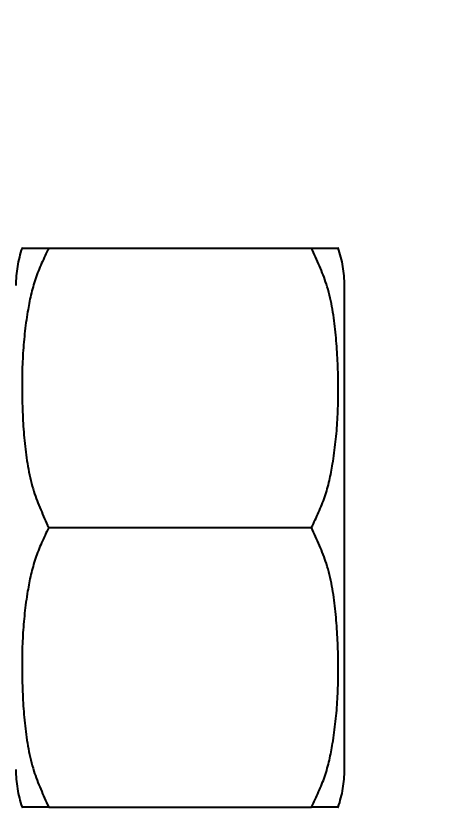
# Model space of a CAD drawing. Header units: metres. Extents: x 0 to 21025, y 0 to 14850.
# Drawn here: x 2351.56 to 2378.18, y 6315.86 to 6363.99 of the extents above; entities that cross this region are included whole.
import ezdxf

# ---------------------------------------------------------------- set-up
doc = ezdxf.new("R2010")
doc.units = ezdxf.units.M
doc.header["$LTSCALE"] = 25
doc.linetypes.add('HIDDEN2', pattern=[4.7625, 3.175, -1.5875])
doc.layers.add('18_COTAS', color=7, linetype='Continuous')
doc.layers.add('ST1', color=7, linetype='HIDDEN2')
doc.styles.add('ROMANS', font='ROMANS.SHX')
doc.dimstyles.new('25___1-25', dxfattribs={"dimscale": 25, "dimtxt": 2.5, "dimasz": 2, "dimexe": 1.5, "dimexo": 1, "dimgap": 0.5, "dimtad": 1, "dimzin": 12, "dimtxsty": 'ROMANS', "dimcen": 0, "dimclrd": 256, "dimclre": 256, "dimclrt": 3, "dimazin": 3, "dimtfac": 1, "dimtmove": 0, "dimatfit": 0, "dimfxl": 1, "dimlwd": -1, "dimlwe": -1, "dimarcsym": 0})

# ---------------------------------------------------------------- blocks, each defined once
blk = doc.blocks.new('*D13')
at = {"layer": '18_COTAS', "transparency": 16777216}
for p, q in [((2083.564, 6357.865), (2083.564, 7037.945)), ((6382.514, 6357.865), (6382.514, 7037.945)), ((2133.564, 7000.445), (6332.514, 7000.445))]:
    blk.add_line(p, q, dxfattribs=at)
for points in [[(2133.564, 7008.778), (2133.564, 6992.112), (2083.564, 7000.445)], [(6332.514, 7008.778), (6332.514, 6992.112), (6382.514, 7000.445)]]:
    blk.add_solid(points, dxfattribs=at)
at = {"layer": 'Defpoints', "color": 0, "transparency": 16777216}
for p in [(6382.514, 7000.445), (2083.564, 6332.865), (6382.514, 6332.865)]:
    blk.add_point(p, dxfattribs=at)
at = {"layer": '18_COTAS', "color": 3, "transparency": 16777216, "insert": (4233.039, 7050.147), "char_height": 62.5, "attachment_point": 5, "style": 'ROMANS'}
blk.add_mtext('4298,95', dxfattribs=at)

msp = doc.modelspace()

# ---------------------------------------------------------------- linework, layer by layer
at = {"layer": 'ST1'}
for p, q in [((2353.564, 6349.865), (2369.564, 6349.865)), ((2371.564, 6332.865), (2371.564, 6347.588)), ((2353.564, 6332.865), (2369.564, 6332.865)), ((2371.564, 6318.143), (2371.564, 6332.865)), ((2353.564, 6315.865), (2369.564, 6315.865))]:
    msp.add_line(p, q, dxfattribs=at)
for centre, start, end in [((2358.585, 6347.588), 161.0673, 180), ((2364.543, 6347.588), 0, 18.9585), ((2358.585, 6318.143), 180, 198.9585), ((2364.543, 6318.143), 341.0673, 0)]:
    msp.add_arc(centre, 7.021, start, end, dxfattribs=at)
for points, knots in [([(2351.944, 6349.865), (2351.944, 6349.865), (2351.9, 6349.865), (2352.043, 6349.865), (2352.455, 6349.865), (2353.127, 6349.865), (2353.55, 6349.865), (2353.564, 6349.865)], [0, 0, 0, 0, 0.000027, 0.352836, 0.709338, 0.990629, 1, 1, 1, 1]), ([(2353.564, 6349.865), (2353.272, 6349.25), (2352.68, 6348.003), (2352.208, 6345.781), (2351.947, 6343.304), (2351.923, 6340.564), (2352.077, 6337.807), (2352.505, 6335.177), (2353.233, 6333.588), (2353.564, 6332.865)], [0, 0, 0, 0, 0.114678, 0.232485, 0.388423, 0.5445, 0.705441, 0.865997, 1, 1, 1, 1]), ([(2369.564, 6332.865), (2369.856, 6333.481), (2370.449, 6334.728), (2370.92, 6336.949), (2371.182, 6339.426), (2371.205, 6342.167), (2371.051, 6344.924), (2370.623, 6347.554), (2369.895, 6349.143), (2369.564, 6349.865)], [0, 0, 0, 0, 0.114678, 0.232485, 0.388423, 0.5445, 0.705441, 0.865997, 1, 1, 1, 1]), ([(2369.564, 6349.865), (2369.953, 6349.865), (2370.744, 6349.865), (2371.08, 6349.865), (2371.228, 6349.865), (2371.184, 6349.865), (2371.184, 6349.865)], [0, 0, 0, 0, 0.323914, 0.6596195, 0.9996951, 1, 1, 1, 1]), ([(2353.564, 6332.865), (2353.272, 6332.25), (2352.68, 6331.003), (2352.208, 6328.781), (2351.947, 6326.304), (2351.923, 6323.564), (2352.077, 6320.807), (2352.505, 6318.177), (2353.233, 6316.588), (2353.564, 6315.865)], [0, 0, 0, 0, 0.114678, 0.232485, 0.388423, 0.5445, 0.705441, 0.865997, 1, 1, 1, 1]), ([(2369.564, 6315.865), (2369.856, 6316.481), (2370.449, 6317.728), (2370.92, 6319.949), (2371.182, 6322.426), (2371.205, 6325.167), (2371.051, 6327.924), (2370.623, 6330.554), (2369.895, 6332.143), (2369.564, 6332.865)], [0, 0, 0, 0, 0.114678, 0.232485, 0.388423, 0.5445, 0.705441, 0.865997, 1, 1, 1, 1]), ([(2353.564, 6315.865), (2353.176, 6315.865), (2352.384, 6315.865), (2352.049, 6315.865), (2351.9, 6315.865), (2351.944, 6315.865), (2351.944, 6315.865)], [0, 0, 0, 0, 0.323914, 0.659619, 0.999695, 1, 1, 1, 1]), ([(2371.184, 6315.865), (2371.184, 6315.865), (2371.228, 6315.865), (2371.086, 6315.865), (2370.674, 6315.865), (2370.001, 6315.865), (2369.578, 6315.865), (2369.564, 6315.865)], [0, 0, 0, 0, 0.000027, 0.352836, 0.709338, 0.990629, 1, 1, 1, 1])]:
    msp.add_open_spline(points, degree=3, knots=knots, dxfattribs=at)

# ---------------------------------------------------------------- dimensions: what is measured, and where the dimension line sits
at = {"layer": '18_COTAS'}
dim = msp.add_linear_dim(base=(6382.514, 7000.445), p1=(2083.564, 6332.865), p2=(6382.514, 6332.865), dimstyle='25___1-25', dxfattribs=at)
dim.commit()
dim.dimension.update_dxf_attribs({"geometry": '*D13', "text_midpoint": (4233.039, 7050.147)})

doc.saveas('drawing.dxf')
